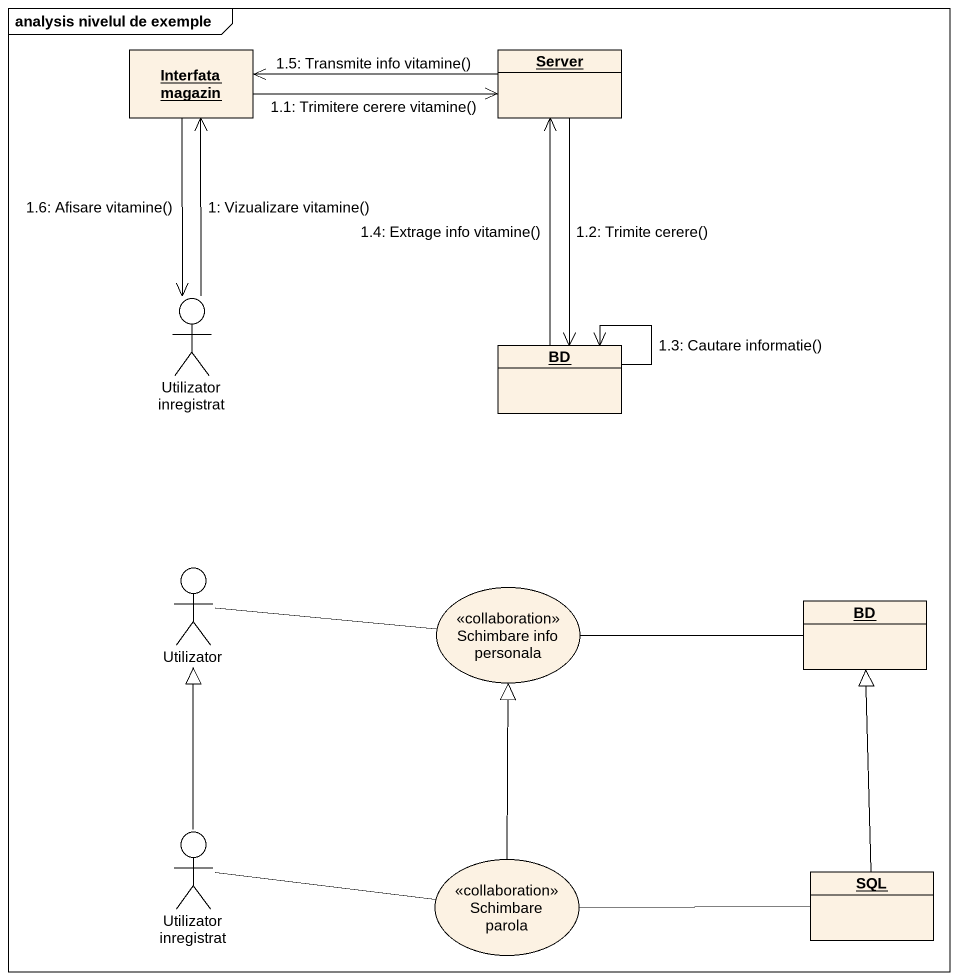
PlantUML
@startuml
mainframe analysis nivelul de exemple
allowmixing
hide circle
hide empty members
object "Interfata magazin" as Interfata_magazin
object Server
actor "Utilizator inregistrat" as Utilizator_inregistrat
object BD
actor Utilizator
usecase "Schimbare info personala" as Schimbare_info_personala <<collaboration>>
object "BD" as BD_2
actor "Utilizator inregistrat" as Utilizator_inregistrat_2
usecase "Schimbare parola" as Schimbare_parola <<collaboration>>
object SQL
Utilizator -right- Schimbare_info_personala
Schimbare_info_personala -right- BD_2
Utilizator_inregistrat_2 -up-|> Utilizator
Utilizator_inregistrat_2 -right- Schimbare_parola
Schimbare_parola -up-|> Schimbare_info_personala
Schimbare_parola -right- SQL
SQL -up-|> BD_2
Utilizator_inregistrat -up-> Interfata_magazin : 1: Vizualizare vitamine()
Interfata_magazin -right-> Server : 1.1: Trimitere cerere vitamine()
Server --> BD : 1.2: Trimite cerere()
BD --> BD : 1.3: Cautare informatie()
BD -up-> Server : 1.4: Extrage info vitamine()
Server -left-> Interfata_magazin : 1.5: Transmite info vitamine()
Interfata_magazin --> Utilizator_inregistrat : 1.6: Afisare vitamine()
@enduml
